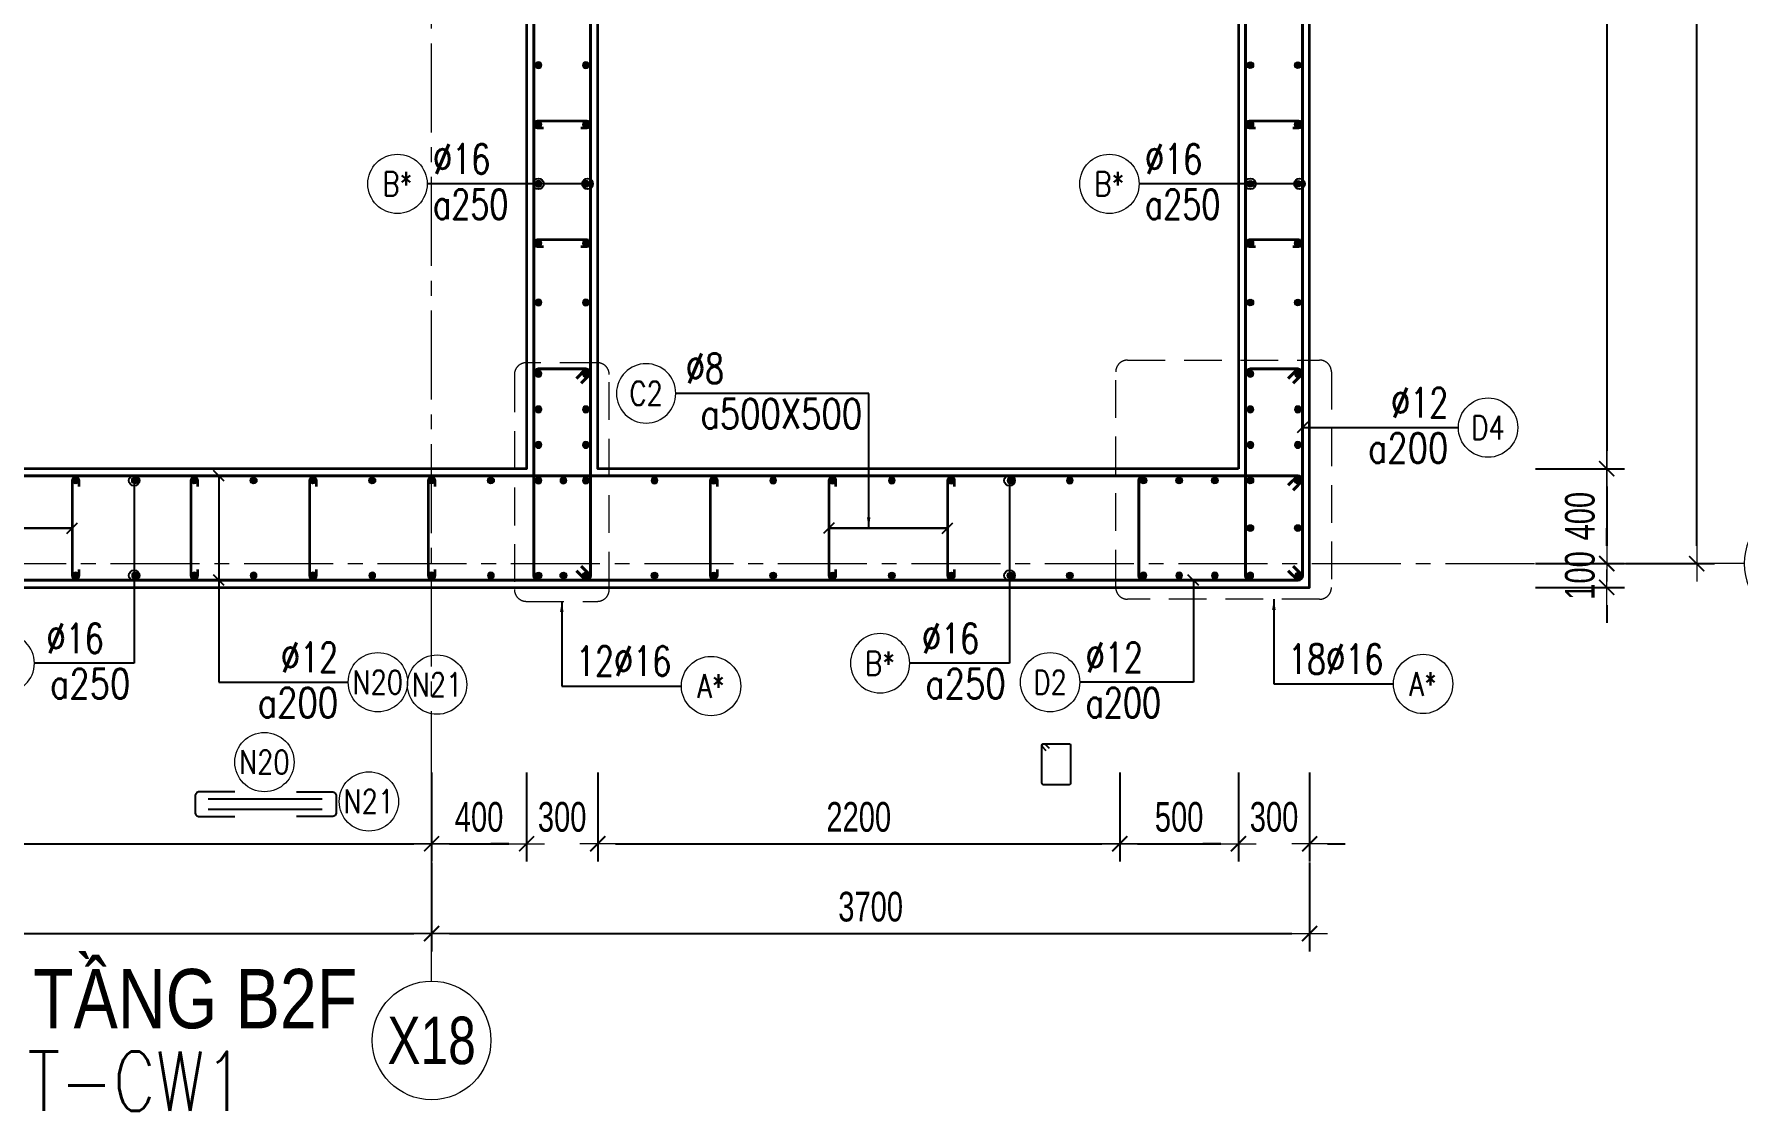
# Model space of a CAD drawing. Header units: millimetres. Extents: x 931337 to 1117500, y 19732 to 157199.
# Drawn here: x 954974 to 962154, y 138082 to 142619 of the extents above; entities that cross this region are included whole.
import ezdxf
from ezdxf.enums import TextEntityAlignment as Align

# ---------------------------------------------------------------- set-up
doc = ezdxf.new("R2010")
doc.units = ezdxf.units.MM
doc.header["$MEASUREMENT"] = 0
for name, pattern in [('HIDDEN', [9.525, 6.35, -3.175]), ('HIDDEN2', [4.7625, 3.175, -1.5875]), ('HT_Dim Grid$0$CENTER2', [1.125, 0.75, -0.125, 0.125, -0.125]), ('HT_Grid$0$CENTER2', [1.125, 0.75, -0.125, 0.125, -0.125])]:
    doc.linetypes.add(name, pattern=pattern)
doc.layers.get('0').update_dxf_attribs({"lineweight": 20})
doc.layers.get('Defpoints').update_dxf_attribs({"color": 151, "lineweight": 9})
doc.layers.add('Hidden', color=9, linetype='HIDDEN')
doc.layers.add('Ligature', color=1, linetype='Continuous')
for name, color, linetype, lineweight in [('HT_Dim Grid$0$NDC_S_AXIS', 5, 'HT_Dim Grid$0$CENTER2', 13), ('HT_Dim Grid$0$NDC_S_SYMBOL', 1, 'Continuous', 15), ('HT_Dim Grid$0$NDC_S_TEXT SYMBOL', 7, 'Continuous', 20), ('HT_Grid$0$NDC_S_AXIS', 5, 'HT_Grid$0$CENTER2', 13), ('KC-LEADER', 153, 'Continuous', 18), ('KC-THEP', 6, 'Continuous', 40), ('NDC_S_ANNO', 7, 'Continuous', 20), ('NDC_S_DIM', 1, 'Continuous', 15), ('NDC_S_ENG TITLE', 3, 'Continuous', 20), ('NDC_S_HIDDEN', 8, 'HIDDEN2', 13), ('NDC_S_LEADER', 1, 'Continuous', 15), ('NDC_S_REBAR', 4, 'Continuous', 35), ('NDC_S_STIRRUP', 4, 'Continuous', 40), ('NDC_S_TEXT SYMBOL', 7, 'Continuous', 20), ('NDC_S_VN TEXT', 7, 'Continuous', 20), ('NDC_S_VN TITLE', 6, 'Continuous', 35), ('NDC_S_WALL', 6, 'Continuous', 35)]:
    doc.layers.add(name, color=color, linetype=linetype, lineweight=lineweight)
doc.styles.add('HT_Dim Grid$0$NDC_ANNO', font='', dxfattribs={"width": 0.8})
doc.styles.add('NDC_ANNO', font='', dxfattribs={"width": 0.8})
doc.styles.add('NDC_DIM', font='', dxfattribs={"width": 0.75})
doc.styles.add('NDC_EN TXT', font='romans.shx', dxfattribs={"width": 0.8})
doc.styles.add('NDC_VIE TXT', font='arial.ttf', dxfattribs={"width": 0.8})
doc.styles.get('HT_Dim Grid$0$NDC_ANNO').set_extended_font_data('Dotum')
doc.styles.get('NDC_ANNO').set_extended_font_data('Dotum')
doc.styles.get('NDC_DIM').set_extended_font_data('Dotum')
doc.dimstyles.new('NDC_dim_30', dxfattribs={"dimscale": 30, "dimtxt": 2.5, "dimasz": 1.5, "dimexe": 1.5, "dimexo": 2.5, "dimgap": 1, "dimtad": 1, "dimdec": 0, "dimzin": 0, "dimdsep": 46, "dimtxsty": 'NDC_DIM', "dimblk": 'DIMMARK', "dimcen": 0.09, "dimdle": 1.2, "dimclrd": 1, "dimclre": 1, "dimclrt": 3, "dimadec": 0, "dimazin": 0, "dimtfac": 1, "dimtdec": 0, "dimtix": 1, "dimtofl": 0, "dimtmove": 0, "dimatfit": 3, "dimfxl": 6, "dimfxlon": 1, "dimtolj": 1, "dimtzin": 0, "dimarcsym": 0})
doc.dimstyles.new('NDC_dim_50', dxfattribs={"dimscale": 50, "dimtxt": 2.5, "dimasz": 1.5, "dimexe": 1.5, "dimexo": 2.5, "dimgap": 1, "dimtad": 1, "dimdec": 0, "dimzin": 0, "dimdsep": 46, "dimtxsty": 'NDC_DIM', "dimblk": 'DIMMARK', "dimcen": 0.09, "dimdle": 1.2, "dimclrd": 1, "dimclre": 1, "dimclrt": 3, "dimadec": 0, "dimazin": 0, "dimtfac": 1, "dimtdec": 0, "dimtix": 1, "dimtofl": 0, "dimtmove": 0, "dimatfit": 3, "dimfxl": 6, "dimfxlon": 1, "dimtolj": 1, "dimtzin": 0, "dimarcsym": 0})

# ---------------------------------------------------------------- blocks, each defined once
blk = doc.blocks.new('THEP')
at = {"layer": 'KC-LEADER', "color": 6}
blk.add_circle((0, 0), 14, dxfattribs=at)
at = {"layer": 'KC-THEP'}
for p, q in [((-14, 0), (14, 0)), ((9.9, 9.9), (-9.9, -9.9)), ((-9.9, 9.9), (9.9, -9.9)), ((0, 14), (0, -14))]:
    blk.add_line(p, q, dxfattribs=at)
blk = doc.blocks.new('DIMMARK')
at = {"layer": 'NDC_S_DIM', "color": 1}
blk.add_line((-1.5, 0), (1, 0), dxfattribs=at)
at = {"layer": 'NDC_S_DIM', "color": 2, "const_width": 0.1}
blk.add_lwpolyline([(-0.424, -0.424), (0.424, 0.424)], dxfattribs=at)
blk = doc.blocks.new('*U11')
blk.add_circle((-2.5, 0), 2.5)
at = {"layer": 'NDC_S_VN TEXT', "color": 3, "style": 'NDC_EN TXT', "width": 0.75}
for tag, p in [('DK1', (0.5, 0.85)), ('KC1', (0.5, -2.97))]:
    blk.add_attdef(tag, p, '', height=2.5, dxfattribs=at)
at = {"layer": 'NDC_S_VN TEXT', "color": 7, "style": 'NDC_EN TXT', "width": 0.8}
blk.add_attdef('SH2', text='', height=2, dxfattribs=at).set_placement((-2.5, 0), align=Align.MIDDLE)
blk = doc.blocks.new('*U10')
blk.add_circle((2.5, 0), 2.5)
at = {"layer": 'NDC_S_VN TEXT', "color": 3, "style": 'NDC_EN TXT'}
for tag, width, p in [('DK2', 0.75, (-0.85, 0.85)), ('KC2', 0.8, (-0.85, -2.97))]:
    blk.add_attdef(tag, text='', height=2.5, dxfattribs=dict(at, width=width)).set_placement(p, align=Align.RIGHT)
at = {"layer": 'NDC_S_VN TEXT', "color": 7, "style": 'NDC_EN TXT', "width": 0.8}
blk.add_attdef('SH3', text='', height=2, dxfattribs=at).set_placement((2.5, 0), align=Align.MIDDLE)
blk = doc.blocks.new('*U9')
blk.add_circle((2.5, 0), 2.5)
at = {"layer": 'NDC_S_VN TEXT', "color": 3, "style": 'NDC_EN TXT', "width": 0.75}
blk.add_attdef('DK2', text='', height=2.5, dxfattribs=at).set_placement((-0.85, 0.85), align=Align.RIGHT)
at = {"layer": 'NDC_S_VN TEXT', "color": 7, "style": 'NDC_EN TXT', "width": 0.8}
blk.add_attdef('SH3', text='', height=2, dxfattribs=at).set_placement((2.5, 0), align=Align.MIDDLE)
blk = doc.blocks.new('A$C7BC65A55')
at = {"layer": 'Ligature'}
for p, q in [((-15.2, 372, 0), (-15.2, 38.5, 0)), ((15.2, 372, 0), (15.2, 38.5, 0))]:
    blk.add_line(p, q, dxfattribs=at)
for points in [[(-36.2, 296.5), (-36.2, 400.9, -0.414214), (-24, 413.1), (24, 413.1, -0.414214), (36.2, 400.9), (36.2, 296.5)], [(-36.2, 116.5), (-36.2, 12.2, 0.414214), (-24, 0), (24, 0, 0.414214), (36.2, 12.2), (36.2, 116.5)]]:
    blk.add_lwpolyline(points, format="xyb", dxfattribs=at)
blk = doc.blocks.new('*D27')
at = {"layer": 'Defpoints', "color": 0, "transparency": 16777216}
for p in [(956649.2, 140869.8), (952799.2, 140369.8), (956649.2, 139207.8)]:
    blk.add_point(p, dxfattribs=at)
at = {"layer": 'NDC_S_DIM', "color": 1, "lineweight": -2, "transparency": 16777216}
for p, q in [((952799.2, 139507.8), (952799.2, 139132.8)), ((956649.2, 139507.8), (956649.2, 139132.8)), ((952874.2, 139207.8), (956574.2, 139207.8))]:
    blk.add_line(p, q, dxfattribs=at)
at = {"layer": 'NDC_S_DIM', "color": 1, "lineweight": -2, "transparency": 16777216, "xscale": 75, "yscale": 75, "zscale": 75, "rotation": 180}
blk.add_blockref('DIMMARK', (952799.2, 139207.8), dxfattribs=at)
at = {"layer": 'NDC_S_DIM', "color": 1, "lineweight": -2, "transparency": 16777216, "xscale": 75, "yscale": 75, "zscale": 75}
blk.add_blockref('DIMMARK', (956649.2, 139207.8), dxfattribs=at)
at = {"layer": 'NDC_S_DIM', "color": 3, "transparency": 16777216, "insert": (954724.2, 139320.3), "char_height": 125, "attachment_point": 5, "style": 'NDC_DIM'}
blk.add_mtext('\\A1;3850', dxfattribs=at)
blk = doc.blocks.new('*D28')
at = {"layer": 'Defpoints', "color": 0, "transparency": 16777216}
for p in [(957049.2, 140869.8), (957349.2, 140869.8), (957349.2, 139207.8)]:
    blk.add_point(p, dxfattribs=at)
at = {"layer": 'NDC_S_DIM', "color": 1, "lineweight": -2, "transparency": 16777216}
for p, q in [((957049.2, 139507.8), (957049.2, 139132.8)), ((957349.2, 139507.8), (957349.2, 139132.8)), ((956974.2, 139207.8), (956899.2, 139207.8)), ((957424.2, 139207.8), (957499.2, 139207.8))]:
    blk.add_line(p, q, dxfattribs=at)
at = {"layer": 'NDC_S_DIM', "color": 1, "lineweight": -2, "transparency": 16777216, "xscale": 75, "yscale": 75, "zscale": 75}
blk.add_blockref('DIMMARK', (957049.2, 139207.8), dxfattribs=at)
at = {"layer": 'NDC_S_DIM', "color": 1, "lineweight": -2, "transparency": 16777216, "xscale": 75, "yscale": 75, "zscale": 75, "rotation": 180}
blk.add_blockref('DIMMARK', (957349.2, 139207.8), dxfattribs=at)
at = {"layer": 'NDC_S_DIM', "color": 3, "transparency": 16777216, "insert": (957199.2, 139320.3), "char_height": 125, "attachment_point": 5, "style": 'NDC_DIM'}
blk.add_mtext('\\A1;300', dxfattribs=at)
blk = doc.blocks.new('*D29')
at = {"layer": 'Defpoints', "color": 0, "transparency": 16777216}
for p in [(957349.2, 140869.8), (959549, 140492), (959549, 139207.8)]:
    blk.add_point(p, dxfattribs=at)
at = {"layer": 'NDC_S_DIM', "color": 1, "lineweight": -2, "transparency": 16777216}
for p, q in [((957349.2, 139507.8), (957349.2, 139132.8)), ((959549, 139507.8), (959549, 139132.8)), ((957424.2, 139207.8), (959474, 139207.8))]:
    blk.add_line(p, q, dxfattribs=at)
at = {"layer": 'NDC_S_DIM', "color": 1, "lineweight": -2, "transparency": 16777216, "xscale": 75, "yscale": 75, "zscale": 75, "rotation": 180}
blk.add_blockref('DIMMARK', (957349.2, 139207.8), dxfattribs=at)
at = {"layer": 'NDC_S_DIM', "color": 1, "lineweight": -2, "transparency": 16777216, "xscale": 75, "yscale": 75, "zscale": 75}
blk.add_blockref('DIMMARK', (959549, 139207.8), dxfattribs=at)
at = {"layer": 'NDC_S_DIM', "color": 3, "transparency": 16777216, "insert": (958449.1, 139320.3), "char_height": 125, "attachment_point": 5, "style": 'NDC_DIM'}
blk.add_mtext('\\A1;2200', dxfattribs=at)
blk = doc.blocks.new('*D30')
at = {"layer": 'Defpoints', "color": 0, "transparency": 16777216}
for p in [(960049.2, 140869.8), (959549, 140492), (960049.2, 139207.8)]:
    blk.add_point(p, dxfattribs=at)
at = {"layer": 'NDC_S_DIM', "color": 1, "lineweight": -2, "transparency": 16777216}
for p, q in [((959549, 139507.8), (959549, 139132.8)), ((960049.2, 139507.8), (960049.2, 139132.8)), ((959624, 139207.8), (959974.2, 139207.8))]:
    blk.add_line(p, q, dxfattribs=at)
at = {"layer": 'NDC_S_DIM', "color": 1, "lineweight": -2, "transparency": 16777216, "xscale": 75, "yscale": 75, "zscale": 75, "rotation": 180}
blk.add_blockref('DIMMARK', (959549, 139207.8), dxfattribs=at)
at = {"layer": 'NDC_S_DIM', "color": 1, "lineweight": -2, "transparency": 16777216, "xscale": 75, "yscale": 75, "zscale": 75}
blk.add_blockref('DIMMARK', (960049.2, 139207.8), dxfattribs=at)
at = {"layer": 'NDC_S_DIM', "color": 3, "transparency": 16777216, "insert": (959799.1, 139320.3), "char_height": 125, "attachment_point": 5, "style": 'NDC_DIM'}
blk.add_mtext('\\A1;500', dxfattribs=at)
blk = doc.blocks.new('*D31')
at = {"layer": 'Defpoints', "color": 0, "transparency": 16777216}
for p in [(960049.2, 140869.8), (960349.2, 140369.8), (960349.2, 139207.8)]:
    blk.add_point(p, dxfattribs=at)
at = {"layer": 'NDC_S_DIM', "color": 1, "lineweight": -2, "transparency": 16777216}
for p, q in [((960049.2, 139507.8), (960049.2, 139132.8)), ((960349.2, 139507.8), (960349.2, 139132.8)), ((959974.2, 139207.8), (959899.2, 139207.8)), ((960424.2, 139207.8), (960499.2, 139207.8))]:
    blk.add_line(p, q, dxfattribs=at)
at = {"layer": 'NDC_S_DIM', "color": 1, "lineweight": -2, "transparency": 16777216, "xscale": 75, "yscale": 75, "zscale": 75}
blk.add_blockref('DIMMARK', (960049.2, 139207.8), dxfattribs=at)
at = {"layer": 'NDC_S_DIM', "color": 1, "lineweight": -2, "transparency": 16777216, "xscale": 75, "yscale": 75, "zscale": 75, "rotation": 180}
blk.add_blockref('DIMMARK', (960349.2, 139207.8), dxfattribs=at)
at = {"layer": 'NDC_S_DIM', "color": 3, "transparency": 16777216, "insert": (960199.2, 139320.3), "char_height": 125, "attachment_point": 5, "style": 'NDC_DIM'}
blk.add_mtext('\\A1;300', dxfattribs=at)
blk = doc.blocks.new('*D32')
at = {"layer": 'Defpoints', "color": 0, "transparency": 16777216}
for p in [(947849.2, 140369.8), (956649.2, 140388.1), (956649.2, 138829.5)]:
    blk.add_point(p, dxfattribs=at)
at = {"layer": 'NDC_S_DIM', "color": 1, "lineweight": -2, "transparency": 16777216}
for p, q in [((947849.2, 139129.5), (947849.2, 138754.5)), ((956649.2, 139129.5), (956649.2, 138754.5)), ((947924.2, 138829.5), (956574.2, 138829.5))]:
    blk.add_line(p, q, dxfattribs=at)
at = {"layer": 'NDC_S_DIM', "color": 1, "lineweight": -2, "transparency": 16777216, "xscale": 75, "yscale": 75, "zscale": 75, "rotation": 180}
blk.add_blockref('DIMMARK', (947849.2, 138829.5), dxfattribs=at)
at = {"layer": 'NDC_S_DIM', "color": 1, "lineweight": -2, "transparency": 16777216, "xscale": 75, "yscale": 75, "zscale": 75}
blk.add_blockref('DIMMARK', (956649.2, 138829.5), dxfattribs=at)
at = {"layer": 'NDC_S_DIM', "color": 3, "transparency": 16777216, "insert": (952249.2, 138942.1), "char_height": 125, "attachment_point": 5, "style": 'NDC_DIM'}
blk.add_mtext('\\A1;8800', dxfattribs=at)
blk = doc.blocks.new('*D38')
at = {"layer": 'Defpoints', "color": 0, "transparency": 16777216}
for p in [(960349.2, 149388.1), (961980.1, 149388.1), (960349.2, 140388.1)]:
    blk.add_point(p, dxfattribs=at)
at = {"layer": 'NDC_S_DIM', "color": 1, "lineweight": -2, "transparency": 16777216}
for p, q in [((961680.1, 149388.1), (962055.1, 149388.1)), ((961980.1, 140463.1), (961980.1, 149313.1)), ((961680.1, 140388.1), (962055.1, 140388.1))]:
    blk.add_line(p, q, dxfattribs=at)
at = {"layer": 'NDC_S_DIM', "color": 1, "lineweight": -2, "transparency": 16777216, "xscale": 75, "yscale": 75, "zscale": 75}
for p, rotation in [((961980.1, 149388.1), 90), ((961980.1, 140388.1), 270)]:
    blk.add_blockref('DIMMARK', p, dxfattribs=dict(at, rotation=rotation))
at = {"layer": 'NDC_S_DIM', "color": 3, "transparency": 16777216, "insert": (961867.5, 144888.1), "char_height": 125, "attachment_point": 5, "rotation": 90, "style": 'NDC_DIM'}
blk.add_mtext('\\A1;9000', dxfattribs=at)
blk = doc.blocks.new('Drawing name_symbol')
at = {"layer": 'NDC_S_ENG TITLE', "style": 'NDC_EN TXT', "width": 0.8}
blk.add_attdef('SECTDET1', text='', height=5, dxfattribs=at).set_placement((0, 1.01), align=Align.CENTER)
at = {"layer": 'NDC_S_TEXT SYMBOL', "lineweight": 25, "style": 'NDC_ANNO', "width": 0.8}
blk.add_attdef('SSCALE', text='', height=2.5, dxfattribs=at).set_placement((0, -4), align=Align.CENTER)
at = {"layer": 'NDC_S_VN TITLE', "style": 'NDC_VIE TXT', "width": 0.8}
blk.add_attdef('SECTDET2', text='', height=5, dxfattribs=at).set_placement((0, 7.97), align=Align.CENTER)
blk = doc.blocks.new('*U93')
at = {"layer": 'HT_Dim Grid$0$NDC_S_SYMBOL'}
blk.add_line((5, 0), (9, 0), dxfattribs=at)
blk.add_circle((0, 0), 5, dxfattribs=at)
at = {"layer": 'HT_Dim Grid$0$NDC_S_TEXT SYMBOL', "color": 7, "style": 'HT_Dim Grid$0$NDC_ANNO', "width": 0.8}
blk.add_attdef('GRID', text='', height=4, rotation=270, dxfattribs=at).set_placement((0, 0), align=Align.MIDDLE)
blk = doc.blocks.new('*D105')
at = {"layer": 'Defpoints', "color": 0, "ltscale": 200, "transparency": 16777216}
for p in [(960049.2, 146188.1), (960049.2, 140788.1), (961601, 140788.1)]:
    blk.add_point(p, dxfattribs=at)
at = {"layer": 'NDC_S_DIM', "color": 1, "lineweight": -2, "ltscale": 200, "transparency": 16777216}
for p, q in [((961301, 146188.1), (961676, 146188.1)), ((961601, 146113.1), (961601, 140863.1)), ((961301, 140788.1), (961676, 140788.1))]:
    blk.add_line(p, q, dxfattribs=at)
at = {"layer": 'NDC_S_DIM', "color": 1, "lineweight": -2, "ltscale": 200, "transparency": 16777216, "xscale": 75, "yscale": 75, "zscale": 75}
for p, rotation in [((961601, 146188.1), 90), ((961601, 140788.1), 270)]:
    blk.add_blockref('DIMMARK', p, dxfattribs=dict(at, rotation=rotation))
at = {"layer": 'NDC_S_DIM', "color": 3, "ltscale": 200, "transparency": 16777216, "insert": (961488.4, 143488.1), "char_height": 125, "attachment_point": 5, "rotation": 90, "style": 'NDC_DIM'}
blk.add_mtext('\\A1;5400', dxfattribs=at)
blk = doc.blocks.new('*D106')
at = {"layer": 'Defpoints', "color": 0, "ltscale": 200, "transparency": 16777216}
for p in [(960049.2, 140788.1), (960049.2, 140388.1), (961601, 140388.1)]:
    blk.add_point(p, dxfattribs=at)
at = {"layer": 'NDC_S_DIM', "color": 1, "lineweight": -2, "ltscale": 200, "transparency": 16777216}
for p, q in [((961301, 140788.1), (961676, 140788.1)), ((961601, 140713.1), (961601, 140463.1)), ((961301, 140388.1), (961676, 140388.1))]:
    blk.add_line(p, q, dxfattribs=at)
at = {"layer": 'NDC_S_DIM', "color": 1, "lineweight": -2, "ltscale": 200, "transparency": 16777216, "xscale": 75, "yscale": 75, "zscale": 75}
for p, rotation in [((961601, 140788.1), 90), ((961601, 140388.1), 270)]:
    blk.add_blockref('DIMMARK', p, dxfattribs=dict(at, rotation=rotation))
at = {"layer": 'NDC_S_DIM', "color": 3, "ltscale": 200, "transparency": 16777216, "insert": (961488.4, 140588.1), "char_height": 125, "attachment_point": 5, "rotation": 90, "style": 'NDC_DIM'}
blk.add_mtext('\\A1;400', dxfattribs=at)
blk = doc.blocks.new('*D107')
at = {"layer": 'Defpoints', "color": 0, "ltscale": 200, "transparency": 16777216}
for p in [(960049.2, 140388.1), (960049.2, 140288.1), (961601, 140288.1)]:
    blk.add_point(p, dxfattribs=at)
at = {"layer": 'NDC_S_DIM', "color": 1, "lineweight": -2, "ltscale": 200, "transparency": 16777216}
for p, q in [((961601, 140463.1), (961601, 140538.1)), ((961301, 140388.1), (961676, 140388.1)), ((961301, 140288.1), (961676, 140288.1)), ((961601, 140213.1), (961601, 140138.1))]:
    blk.add_line(p, q, dxfattribs=at)
at = {"layer": 'NDC_S_DIM', "color": 1, "lineweight": -2, "ltscale": 200, "transparency": 16777216, "xscale": 75, "yscale": 75, "zscale": 75}
for p, rotation in [((961601, 140388.1), 270), ((961601, 140288.1), 90)]:
    blk.add_blockref('DIMMARK', p, dxfattribs=dict(at, rotation=rotation))
at = {"layer": 'NDC_S_DIM', "color": 3, "ltscale": 200, "transparency": 16777216, "insert": (961488.4, 140338.1), "char_height": 125, "attachment_point": 5, "rotation": 90, "style": 'NDC_DIM'}
blk.add_mtext('\\A1;100', dxfattribs=at)
blk = doc.blocks.new('*U92')
at = {"layer": 'HT_Dim Grid$0$NDC_S_SYMBOL'}
blk.add_line((0, 5), (0, 9), dxfattribs=at)
blk.add_circle((0, 0), 5, dxfattribs=at)
at = {"layer": 'HT_Dim Grid$0$NDC_S_TEXT SYMBOL', "color": 7, "style": 'HT_Dim Grid$0$NDC_ANNO', "width": 0.8}
blk.add_attdef('GRID', text='', height=4, dxfattribs=at).set_placement((0, 0), align=Align.MIDDLE)
blk = doc.blocks.new('*D111')
at = {"layer": 'Defpoints', "color": 0, "ltscale": 200, "transparency": 16777216}
for p in [(956649.2, 140388.1), (960349.2, 140288.1), (960349.2, 138829.5)]:
    blk.add_point(p, dxfattribs=at)
at = {"layer": 'NDC_S_DIM', "color": 1, "lineweight": -2, "ltscale": 200, "transparency": 16777216}
for p, q in [((956649.2, 139129.5), (956649.2, 138754.5)), ((960349.2, 139129.5), (960349.2, 138754.5)), ((956724.2, 138829.5), (960274.2, 138829.5))]:
    blk.add_line(p, q, dxfattribs=at)
at = {"layer": 'NDC_S_DIM', "color": 1, "lineweight": -2, "ltscale": 200, "transparency": 16777216, "xscale": 75, "yscale": 75, "zscale": 75, "rotation": 180}
blk.add_blockref('DIMMARK', (956649.2, 138829.5), dxfattribs=at)
at = {"layer": 'NDC_S_DIM', "color": 1, "lineweight": -2, "ltscale": 200, "transparency": 16777216, "xscale": 75, "yscale": 75, "zscale": 75}
blk.add_blockref('DIMMARK', (960349.2, 138829.5), dxfattribs=at)
at = {"layer": 'NDC_S_DIM', "color": 3, "ltscale": 200, "transparency": 16777216, "insert": (958499.2, 138942.1), "char_height": 125, "attachment_point": 5, "style": 'NDC_DIM'}
blk.add_mtext('\\A1;3700', dxfattribs=at)
blk = doc.blocks.new('*D112')
at = {"layer": 'Defpoints', "color": 0, "ltscale": 200, "transparency": 16777216}
for p in [(956649.2, 140869.8), (957049.2, 140788.1), (957049.2, 139207.8)]:
    blk.add_point(p, dxfattribs=at)
at = {"layer": 'NDC_S_DIM', "color": 1, "lineweight": -2, "ltscale": 200, "transparency": 16777216}
for p, q in [((956649.2, 139507.8), (956649.2, 139132.8)), ((957049.2, 139507.8), (957049.2, 139132.8)), ((956724.2, 139207.8), (956974.2, 139207.8))]:
    blk.add_line(p, q, dxfattribs=at)
at = {"layer": 'NDC_S_DIM', "color": 1, "lineweight": -2, "ltscale": 200, "transparency": 16777216, "xscale": 75, "yscale": 75, "zscale": 75, "rotation": 180}
blk.add_blockref('DIMMARK', (956649.2, 139207.8), dxfattribs=at)
at = {"layer": 'NDC_S_DIM', "color": 1, "lineweight": -2, "ltscale": 200, "transparency": 16777216, "xscale": 75, "yscale": 75, "zscale": 75}
blk.add_blockref('DIMMARK', (957049.2, 139207.8), dxfattribs=at)
at = {"layer": 'NDC_S_DIM', "color": 3, "ltscale": 200, "transparency": 16777216, "insert": (956849.2, 139320.3), "char_height": 125, "attachment_point": 5, "style": 'NDC_DIM'}
blk.add_mtext('\\A1;400', dxfattribs=at)

msp = doc.modelspace()

# ---------------------------------------------------------------- linework, layer by layer
for centre in [(956672.312, 139878.169), (955944.695, 139551.894), (956384.797, 139386.137)]:
    msp.add_circle(centre, 125)
at = {"layer": 'HT_Grid$0$NDC_S_AXIS', "ltscale": 500}
for p, q in [((956649.189, 138829.488), (956649.189, 151105.602)), ((945733.645, 140388.06), (961980.099, 140388.06))]:
    msp.add_line(p, q, dxfattribs=at)
at = {"layer": 'Ligature'}
msp.add_lwpolyline([(959239.294, 139599.606), (959223.328, 139615.572, -0.66817864), (959229.101, 139629.51), (959333.73, 139629.51, -0.41421356), (959341.895, 139621.346), (959341.895, 139464.238, -0.41421356), (959333.73, 139456.073), (959229.101, 139456.073, -0.41421356), (959220.936, 139464.238), (959220.936, 139621.346, -0.66817864), (959234.874, 139627.119), (959250.84, 139611.153)], format="xyb", dxfattribs=at)
at = {"layer": 'NDC_S_HIDDEN', "ltscale": 50}
for points in [[(957048.028, 140229.154), (957347.629, 140229.154, 0.41421356), (957397.629, 140279.154), (957397.629, 141184.38, 0.41421356), (957347.629, 141234.38), (957048.028, 141234.38, 0.41421356), (956998.028, 141184.38), (956998.028, 140279.154, 0.41421356)], [(960390.998, 140238.06), (959581.953, 140238.06, -0.41421356), (959531.953, 140288.06), (959531.953, 141195.52, -0.41421356), (959581.953, 141245.52), (960390.998, 141245.52, -0.41421356), (960440.998, 141195.52), (960440.998, 140288.06, -0.41421356)]]:
    msp.add_lwpolyline(points, format="xyb", close=True, dxfattribs=at)
at = {"layer": 'NDC_S_REBAR'}
for points in [[(957120.727, 142223.06), (957095.727, 142223.06, -1), (957095.727, 142253.06), (957302.751, 142253.06, -1), (957302.751, 142223.06), (957277.751, 142223.06)], [(960120.727, 142223.06), (960095.727, 142223.06, -1), (960095.727, 142253.06), (960302.751, 142253.06, -1), (960302.751, 142223.06), (960277.751, 142223.06)], [(957120.727, 141723.06), (957095.727, 141723.06, -1), (957095.727, 141753.06), (957302.751, 141753.06, -1), (957302.751, 141723.06), (957277.751, 141723.06)], [(960120.727, 141723.06), (960095.727, 141723.06, -1), (960095.727, 141753.06), (960302.751, 141753.06, -1), (960302.751, 141723.06), (960277.751, 141723.06)], [(955164.189, 140713.06), (955164.189, 140738.06, 1), (955134.189, 140738.06), (955134.189, 140338.06, 1), (955164.189, 140338.06), (955164.189, 140363.06)], [(955664.189, 140713.06), (955664.189, 140738.06, 1), (955634.189, 140738.06), (955634.189, 140338.06, 1), (955664.189, 140338.06), (955664.189, 140363.06)], [(956164.189, 140713.06), (956164.189, 140738.06, 1), (956134.189, 140738.06), (956134.189, 140338.06, 1), (956164.189, 140338.06), (956164.189, 140363.06)], [(956664.189, 140713.06), (956664.189, 140738.06, 1), (956634.189, 140738.06), (956634.189, 140338.06, 1), (956664.189, 140338.06), (956664.189, 140363.06)], [(957853.185, 140713.06), (957853.185, 140738.06, 1), (957823.185, 140738.06), (957823.185, 140338.06, 1), (957853.185, 140338.06), (957853.185, 140363.06)], [(958353.185, 140713.06), (958353.185, 140738.06, 1), (958323.185, 140738.06), (958323.185, 140338.06, 1), (958353.185, 140338.06), (958353.185, 140363.06)], [(958853.185, 140713.06), (958853.185, 140738.06, 1), (958823.185, 140738.06), (958823.185, 140338.06, 1), (958853.185, 140338.06), (958853.185, 140363.06)]]:
    msp.add_lwpolyline(points, format="xyb", dxfattribs=at)
at = {"layer": 'NDC_S_STIRRUP'}
for points in [[(957279.189, 140378.06), (957319.189, 140338.06, -0.41421356), (957299.189, 140318.06), (957099.189, 140318.06, -0.41421356), (957079.189, 140338.06), (957079.189, 149438.06, -0.41421356), (957099.189, 149458.06), (957299.189, 149458.06, -0.41421356), (957319.189, 149438.06), (957319.189, 140338.06, -0.41421356), (957299.189, 140318.06), (957259.189, 140358.06)], [(960279.189, 140378.06), (960319.189, 140338.06, -0.41421356), (960299.189, 140318.06), (960099.189, 140318.06, -0.41421356), (960079.189, 140338.06), (960079.189, 149438.06, -0.41421356), (960099.189, 149458.06), (960299.189, 149458.06, -0.41421356), (960319.189, 149438.06), (960319.189, 140338.06, -0.41421356), (960299.189, 140318.06), (960259.189, 140358.06)], [(957279.3, 141148.06), (957319.3, 141188.06, 0.41421356), (957299.3, 141208.06), (957099.3, 141208.06, 0.41421356), (957079.3, 141188.06), (957079.189, 140338.06, 0.41421356), (957099.189, 140318.06), (957299.189, 140318.06, 0.41421356), (957319.189, 140338.06), (957319.3, 141188.06, 0.41421356), (957299.3, 141208.06), (957259.3, 141168.06)], [(960279.3, 141148.06), (960319.3, 141188.06, 0.41421356), (960299.3, 141208.06), (960099.3, 141208.06, 0.41421356), (960079.3, 141188.06), (960079.189, 140338.06, 0.41421356), (960099.189, 140318.06), (960299.189, 140318.06, 0.41421356), (960319.189, 140338.06), (960319.3, 141188.06, 0.41421356), (960299.3, 141208.06), (960259.3, 141168.06)], [(960259.189, 140718.06), (960299.189, 140758.06, -0.41421356), (960319.189, 140738.06), (960319.189, 140338.06, -0.41421356), (960299.189, 140318.06), (952849.189, 140318.06, -0.41421356), (952829.189, 140338.06), (952829.189, 140738.06, -0.41421356), (952849.189, 140758.06), (960299.189, 140758.06, -0.41421356), (960319.189, 140738.06), (960279.189, 140698.06)], [(960259.189, 140718.06), (960299.189, 140758.06, -0.41421356), (960319.189, 140738.06), (960319.189, 140338.06, -0.41421356), (960299.189, 140318.06), (959649.189, 140318.06, -0.41421356), (959629.189, 140338.06), (959629.189, 140738.06, -0.41421356), (959649.189, 140758.06), (960299.189, 140758.06, -0.41421356), (960319.189, 140738.06), (960279.189, 140698.06)]]:
    msp.add_lwpolyline(points, format="xyb", dxfattribs=at)
at = {"layer": 'NDC_S_WALL'}
for points in [[(952749.189, 140288.06), (960349.189, 140288.06), (960349.189, 149488.06), (959249.189, 149488.06), (959249.189, 148988.06), (960049.189, 148988.06), (960049.189, 146488.06), (957349.189, 146488.06), (957349.189, 148988.06), (958149.189, 148988.06), (958149.189, 149488.06), (956099.189, 149488.06), (956099.189, 148988.06), (957049.189, 148988.06), (957049.189, 147088.06), (954249.189, 147088.06)], [(954249.189, 146788.06), (957049.189, 146788.06), (957049.189, 140788.06), (952749.189, 140788.06)]]:
    msp.add_lwpolyline(points, dxfattribs=at)
msp.add_lwpolyline([(960049.189, 140788.06), (957349.189, 140788.06), (957349.189, 146188.06), (960049.189, 146188.06)], close=True, dxfattribs=at)

# ---------------------------------------------------------------- block references
at = {"layer": 'Hidden', "xscale": 1.44, "yscale": 1.44, "zscale": 1.44, "rotation": 270}
msp.add_blockref('A$C7BC65A55', (955652.584, 139374.368, 0.03), dxfattribs=at)
at = {"layer": 'HT_Dim Grid$0$NDC_S_AXIS'}
ref = msp.add_blockref('*U93', (962430.099, 140388.06), dxfattribs=dict(at, xscale=-50, yscale=50, zscale=50))
ref.add_attrib('GRID', 'Y3', dxfattribs={"layer": 'HT_Dim Grid$0$NDC_S_TEXT SYMBOL', "color": 7, "height": 200, "style": 'HT_Dim Grid$0$NDC_ANNO', "width": 0.8}).set_placement((962430.099, 140388.06), align=Align.MIDDLE)
at = {"layer": 'HT_Dim Grid$0$NDC_S_AXIS', "xscale": 50, "yscale": 50, "zscale": 50}
msp.add_blockref('*U92', (956649.189, 138379.488), dxfattribs=at).add_auto_attribs({'GRID': 'X18'})
at = {"layer": 'KC-THEP', "xscale": -1}
for p, rotation in [((957099.3, 142488.06), 350.3314355636191), ((957299.3, 142488.06), 350.3314355636191), ((957099.3, 142238.06), 350.3314355636191), ((957299.3, 142238.06), 350.3314355636191), ((957099.3, 141988.06), 350.3314355636191), ((957299.3, 141988.06), 350.3314355636191), ((957099.3, 141738.06), 350.3314355636191), ((957299.3, 141738.06), 350.3314355636191), ((957099.3, 141488.06), 350.3314355636191), ((957299.3, 141488.06), 350.3314355636191), ((957099.3, 141188.06), 350.3314355636191), ((957299.3, 141188.06), 350.3314355636191), ((960099.3, 141188.06), 350.3314355636191), ((960299.3, 141188.06), 350.3314355636191), ((957099.3, 141038.06), 350.3314355636191), ((957299.3, 141038.06), 350.3314355636191), ((960099.3, 141038.06), 350.3314355636191), ((960299.3, 141038.06), 350.3314355636191), ((957099.3, 140888.06), 350.3314355636191), ((957299.3, 140888.06), 350.3314355636191), ((960099.3, 140888.06), 350.3314355636191), ((960299.3, 140888.06), 350.3314355636191), ((957099.3, 140738.06), 350.3314355636191), ((957204.292, 140738.06), 350.3314355636191), ((957299.3, 140738.06), 350.3314355636191), ((957588.185, 140738.06), 350.3314355636191), ((957838.185, 140738.06), 350.3314355636191), ((958088.185, 140738.06), 350.3314355636191), ((958338.185, 140738.06), 350.3314355636191), ((958588.185, 140738.06), 350.3314355636191), ((958838.185, 140738.06), 350.3314355636191), ((959088.185, 140738.06), 350.3314355636191), ((959338.185, 140738.06), 350.3314355636191), ((955149.189, 140338.06), 170.331435563619), ((955399.189, 140338.06), 170.331435563619), ((955649.189, 140338.06), 170.331435563619), ((955899.189, 140338.06), 170.331435563619), ((956149.189, 140338.06), 170.331435563619), ((956399.189, 140338.06), 170.331435563619), ((956649.189, 140338.06), 170.331435563619), ((956899.189, 140338.06), 170.331435563619), ((959649.189, 140338.06), 170.331435563619), ((959799.189, 140338.06), 170.331435563619), ((959949.189, 140338.06), 170.331435563619), ((960099.189, 140338.06), 170.331435563619)]:
    msp.add_blockref('THEP', p, dxfattribs=dict(at, rotation=rotation))
at = {"layer": 'KC-THEP'}
for p, rotation in [((960099.189, 142488.06), 9.668564436380926), ((960299.189, 142488.06), 9.668564436380926), ((960099.189, 142238.06), 9.668564436380926), ((960299.189, 142238.06), 9.668564436380926), ((960099.189, 141988.06), 9.668564436380926), ((960299.189, 141988.06), 9.668564436380926), ((960099.189, 141738.06), 9.668564436380926), ((960299.189, 141738.06), 9.668564436380926), ((960099.189, 141488.06), 9.668564436380926), ((960299.189, 141488.06), 9.668564436380926), ((955149.189, 140738.06), 9.668564436380946), ((955399.189, 140738.06), 9.668564436380946), ((955649.189, 140738.06), 9.668564436380946), ((955899.189, 140738.06), 9.668564436380946), ((956149.189, 140738.06), 9.668564436380946), ((956399.189, 140738.06), 9.668564436380946), ((956649.189, 140738.06), 9.668564436380946), ((956899.189, 140738.06), 9.668564436380946), ((959649.189, 140738.06), 9.66856443638095), ((959799.189, 140738.06), 9.66856443638095), ((959949.189, 140738.06), 9.66856443638095), ((960099.189, 140738.06), 9.668564436380926), ((960299.189, 140738.06), 9.668564436380926), ((960099.189, 140538.06), 9.668564436380946), ((960299.189, 140538.06), 9.668564436380946), ((957099.3, 140338.06), 189.6685644363809), ((957204.292, 140338.06), 189.6685644363809), ((957299.3, 140338.06), 189.6685644363809), ((957588.185, 140338.06), 189.6685644363809), ((957838.185, 140338.06), 189.6685644363809), ((958088.185, 140338.06), 189.6685644363809), ((958338.185, 140338.06), 189.6685644363809), ((958588.185, 140338.06), 189.6685644363809), ((958838.185, 140338.06), 189.6685644363809), ((959088.185, 140338.06), 189.6685644363809), ((959338.185, 140338.06), 189.6685644363809), ((960302.701, 140338.06), 9.668564436380946)]:
    msp.add_blockref('THEP', p, dxfattribs=dict(at, rotation=rotation))
at = {"layer": 'NDC_S_ANNO'}
ref = msp.add_blockref('Drawing name_symbol', (953759.27, 138031.762), dxfattribs=dict(at, xscale=50, yscale=50, zscale=50))
ref.add_attrib('SECTDET1', 'DETAIL OF CORE WALL HT-CW1', dxfattribs={"layer": 'NDC_S_ENG TITLE', "height": 250, "style": 'NDC_EN TXT', "width": 0.8}).set_placement((953759.27, 138082.325), align=Align.CENTER)
ref.add_attrib('SECTDET2', 'CHI TIẾT LÕI VÁCH HT-CW1 TẦNG B2F', dxfattribs={"layer": 'NDC_S_VN TITLE', "height": 250, "style": 'NDC_VIE TXT', "width": 0.8}).set_placement((953759.27, 138430.295), align=Align.CENTER)
at = {"layer": 'NDC_S_VN TEXT', "xscale": 50, "yscale": 50, "zscale": 50}
for name, p, values in [('*U11', (956630.353, 141988.06), {'SH2': 'B*', 'DK1': '%%C16', 'KC1': 'a250'}), ('*U11', (959630.353, 141988.06), {'SH2': 'B*', 'DK1': '%%C16', 'KC1': 'a250'}), ('*U10', (960975.943, 140960.921), {'SH3': 'D4', 'DK2': '%%C12', 'KC2': 'a200'}), ('*U10', (956297.59, 139888.508), {'SH3': 'N20', 'DK2': '%%C12', 'KC2': 'a200'}), ('*U9', (957701.556, 139872.249), {'SH3': 'A*', 'DK2': '12%%C16'}), ('*U11', (959380.563, 139888.249), {'SH2': 'D2', 'DK1': '%%C12', 'KC1': 'a200'}), ('*U9', (960702.168, 139881.155), {'SH3': 'A*', 'DK2': '18%%C16'})]:
    msp.add_blockref(name, p, dxfattribs=at).add_auto_attribs(values)
at = {"layer": 'NDC_S_VN TEXT'}
ref = msp.add_blockref('*U10', (957678.16, 141105.402), dxfattribs=dict(at, xscale=-50, yscale=50, zscale=50))
ref.add_attrib('SH3', 'C2', dxfattribs={"color": 7, "height": 100, "style": 'NDC_EN TXT', "width": 0.8}).set_placement((957553.16, 141105.402), align=Align.MIDDLE)
ref.add_attrib('DK2', '%%c8', dxfattribs={"color": 3, "height": 125, "style": 'NDC_EN TXT', "width": 0.75}).set_placement((957881.374, 141147.677), align=Align.RIGHT)
ref.add_attrib('KC2', 'a500X500', dxfattribs={"color": 3, "height": 125, "style": 'NDC_EN TXT', "width": 0.8}).set_placement((958463.517, 140956.775), align=Align.RIGHT)
ref = msp.add_blockref('*U10', (954975.065, 139968.347), dxfattribs=dict(at, xscale=-50, yscale=50, zscale=50))
ref.add_attrib('SH3', 'B*', dxfattribs={"color": 7, "height": 100, "style": 'NDC_EN TXT', "width": 0.8}).set_placement((954850.065, 139968.347), align=Align.MIDDLE)
ref.add_attrib('DK2', '%%C16', dxfattribs={"color": 3, "height": 125, "style": 'NDC_EN TXT', "width": 0.75}).set_placement((955267.565, 140010.622), align=Align.RIGHT)
ref.add_attrib('KC2', 'a250', dxfattribs={"color": 3, "height": 125, "style": 'NDC_EN TXT', "width": 0.8}).set_placement((955379.47, 139819.72), align=Align.RIGHT)
ref = msp.add_blockref('*U10', (958664.061, 139968.347), dxfattribs=dict(at, xscale=-50, yscale=50, zscale=50))
ref.add_attrib('SH3', 'B*', dxfattribs={"color": 7, "height": 100, "style": 'NDC_EN TXT', "width": 0.8}).set_placement((958539.061, 139968.347), align=Align.MIDDLE)
ref.add_attrib('DK2', '%%C16', dxfattribs={"color": 3, "height": 125, "style": 'NDC_EN TXT', "width": 0.75}).set_placement((958956.561, 140010.622), align=Align.RIGHT)
ref.add_attrib('KC2', 'a250', dxfattribs={"color": 3, "height": 125, "style": 'NDC_EN TXT', "width": 0.8}).set_placement((959068.466, 139819.72), align=Align.RIGHT)

# ---------------------------------------------------------------- texts
at = {"layer": 'NDC_S_VN TEXT', "color": 7, "style": 'NDC_EN TXT', "width": 0.8}
for tag, p in [('N21', (956672.312, 139878.169)), ('N20', (955944.695, 139551.894)), ('N21', (956384.797, 139386.137))]:
    msp.add_attdef(tag, text='3', height=100, dxfattribs=at).set_placement(p, align=Align.MIDDLE)

# ---------------------------------------------------------------- dimensions: what is measured, and where the dimension line sits
at = {"layer": 'NDC_S_DIM'}
dim = msp.add_linear_dim(base=(961980.099, 149388.06), p1=(960349.189, 140388.06), p2=(960349.189, 149388.06), angle=90, dimstyle='NDC_dim_50', dxfattribs=at)
dim.commit()
dim.dimension.update_dxf_attribs({"geometry": '*D38', "text_midpoint": (961867.514, 144888.06)})
at = {"layer": 'NDC_S_DIM', "ltscale": 200}
for base, p1, p2, picture, middle in [((961600.988, 140788.06), (960049.189, 146188.06), (960049.189, 140788.06), '*D105', (961488.403, 143488.06)), ((961600.988, 140388.06), (960049.189, 140788.06), (960049.189, 140388.06), '*D106', (961488.403, 140588.06)), ((961600.988, 140288.06), (960049.189, 140388.06), (960049.189, 140288.06), '*D107', (961488.403, 140338.06))]:
    dim = msp.add_linear_dim(base=base, p1=p1, p2=p2, angle=90, dimstyle='NDC_dim_50', override={"dimtmove": 1}, dxfattribs=at)
    dim.commit()
    dim.dimension.update_dxf_attribs({"geometry": picture, "text_midpoint": middle})
at = {"layer": 'NDC_S_DIM'}
for base, p1, p2, picture, middle in [((956649.189, 139207.761), (952799.189, 140369.755), (956649.189, 140869.755), '*D27', (954724.189, 139320.346)), ((957349.189, 139207.761), (957049.189, 140869.755), (957349.189, 140869.755), '*D28', (957199.189, 139320.346)), ((959548.953, 139207.761), (957349.189, 140869.755), (959548.953, 140492.037), '*D29', (958449.071, 139320.346)), ((960049.189, 139207.761), (959548.953, 140492.037), (960049.189, 140869.755), '*D30', (959799.071, 139320.346)), ((960349.189, 139207.761), (960049.189, 140869.755), (960349.189, 140369.755), '*D31', (960199.189, 139320.346))]:
    dim = msp.add_linear_dim(base=base, p1=p1, p2=p2, dimstyle='NDC_dim_50', override={"dimtmove": 1}, dxfattribs=at)
    dim.commit()
    dim.dimension.update_dxf_attribs({"geometry": picture, "text_midpoint": middle})
at = {"layer": 'NDC_S_DIM', "ltscale": 200}
for base, p1, p2, picture, middle in [((957049.189, 139207.761), (956649.189, 140869.755), (957049.189, 140788.06), '*D112', (956849.189, 139320.346)), ((960349.189, 138829.488), (956649.189, 140388.06), (960349.189, 140288.06), '*D111', (958499.189, 138942.073))]:
    dim = msp.add_linear_dim(base=base, p1=p1, p2=p2, dimstyle='NDC_dim_50', override={"dimtmove": 1}, dxfattribs=at)
    dim.commit()
    dim.dimension.update_dxf_attribs({"geometry": picture, "text_midpoint": middle})
at = {"layer": 'NDC_S_DIM'}
dim = msp.add_linear_dim(base=(956649.189, 138829.488), p1=(947849.189, 140369.755), p2=(956649.189, 140388.06), dimstyle='NDC_dim_50', dxfattribs=at)
dim.commit()
dim.dimension.update_dxf_attribs({"geometry": '*D32', "text_midpoint": (952249.189, 138942.073)})

# ---------------------------------------------------------------- leaders
at = {"layer": 'NDC_S_LEADER'}
for points, override in [([(957306.324, 141988.06), (956630.353, 141988.06)], {"dimtad": 0, "dimldrblk": 'Origin'}), ([(957099.3, 141988.06), (956630.353, 141988.06)], {"dimtad": 0, "dimldrblk": 'Origin'}), ([(960306.324, 141988.06), (959630.353, 141988.06)], {"dimtad": 0, "dimldrblk": 'Origin'}), ([(960099.3, 141988.06), (959630.353, 141988.06)], {"dimtad": 0, "dimldrblk": 'Origin'}), ([(958491.057, 140538.06), (958491.057, 141105.401), (957678.16, 141105.401)], {"dimgap": 1, "dimtad": 0}), ([(960319.189, 140960.921), (960975.943, 140960.921)], {"dimtad": 0, "dimldrblk": 'Oblique'}), ([(955395.677, 140738.06), (955395.677, 139968.166), (954975.066, 139968.166)], {"dimgap": 1, "dimtad": 0, "dimldrblk": 'Origin'}), ([(955752.851, 140758.06), (955752.851, 139888.327), (956297.589, 139888.327)], {"dimtad": 0, "dimldrblk": 'Oblique'}), ([(959084.673, 140738.06), (959084.673, 139968.166), (958664.061, 139968.166)], {"dimgap": 1, "dimtad": 0, "dimldrblk": 'Origin'}), ([(954634.189, 140538.06), (955134.189, 140538.06)], {"dimtad": 0, "dimldrblk": 'Oblique'}), ([(955134.189, 140538.06), (954634.189, 140538.06)], {"dimtad": 0, "dimldrblk": 'Oblique'}), ([(958323.185, 140538.06), (958823.185, 140538.06)], {"dimtad": 0, "dimldrblk": 'Oblique'}), ([(958823.185, 140538.06), (958323.185, 140538.06)], {"dimtad": 0, "dimldrblk": 'Oblique'}), ([(955395.677, 140338.06), (955395.677, 139968.166), (954975.066, 139968.166)], {"dimgap": 1, "dimtad": 0, "dimldrblk": 'Origin'}), ([(955752.851, 140318.06), (955752.851, 139888.327), (956297.589, 139888.327)], {"dimtad": 0, "dimldrblk": 'Oblique'}), ([(959084.673, 140338.06), (959084.673, 139968.166), (958664.061, 139968.166)], {"dimgap": 1, "dimtad": 0, "dimldrblk": 'Origin'}), ([(959859.025, 140318.06), (959859.025, 139888.249), (959380.563, 139888.249)], {"dimtad": 0, "dimldrblk": 'Oblique'}), ([(957197.828, 140229.154), (957197.828, 139872.249), (957701.556, 139872.249)], {"dimtad": 0}), ([(960198.441, 140238.06), (960198.441, 139881.155), (960702.168, 139881.155)], {"dimtad": 0})]:
    msp.add_leader(points, dimstyle='NDC_dim_30', override=override, dxfattribs=at)

doc.saveas('drawing.dxf')
